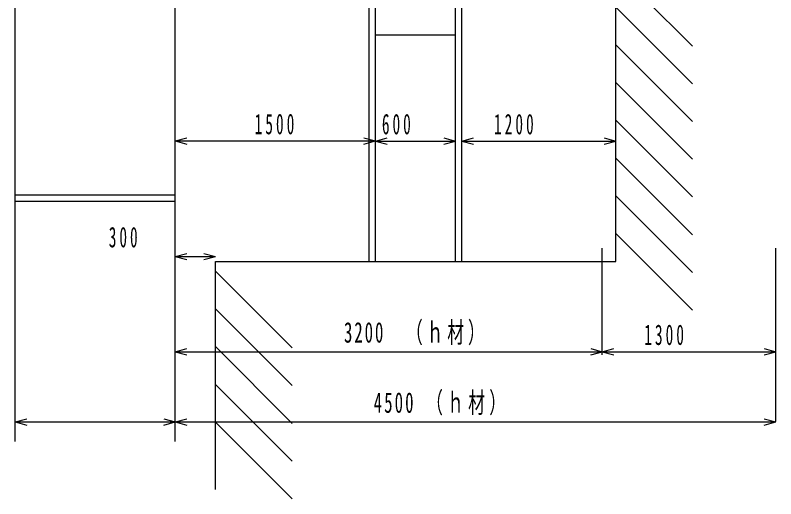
# Model space of a CAD drawing. Units: millimetres, scale not verified. Extents: x -24315 to 20797, y -7730 to 29060.
# Drawn here: x 10598 to 16298, y -4416 to -790 of the extents above; entities that cross this region are included whole.
import ezdxf

# ---------------------------------------------------------------- set-up
doc = ezdxf.new("R2010")
doc.units = ezdxf.units.MM
doc.header["$LTSCALE"] = 10
for name, color, linetype in [('0-0_L-1-1', 4, 'Continuous'), ('0-1_L-1-2', 6, 'Continuous'), ('1-2_NTEXT', 7, 'Continuous')]:
    doc.layers.add(name, color=color, linetype=linetype)
doc.styles.add('ＭＳ ゴシック', font='')
doc.styles.get('ＭＳ ゴシック').set_extended_font_data('MS Gothic')

msp = doc.modelspace()

# ---------------------------------------------------------------- linework, layer by layer
at = {"layer": '0-0_L-1-1'}
for p, q in [((15098.14, -446.57), (15673.11, -1021.54)), ((15098.14, -729.37), (15673.11, -1304.34)), ((15098.14, -1012.17), (15673.11, -1587.14)), ((15098.14, -1295.01), (15673.11, -1869.99)), ((13298.14, -1737.17), (13298.14, -1337.17)), ((15098.14, -1577.85), (15673.11, -2152.83)), ((11798.14, -1733.05), (11885.07, -1709.76)), ((13211.21, -1709.76), (13298.14, -1733.05)), ((11798.14, -1733.05), (13298.14, -1733.05)), ((11798.14, -1733.05), (11885.07, -1756.35)), ((13211.21, -1756.35), (13298.14, -1733.05)), ((13298.14, -1733.32), (13385.07, -1710.03)), ((13298.14, -1733.32), (13898.14, -1733.32)), ((13298.14, -1733.32), (13385.07, -1756.61)), ((13811.21, -1710.03), (13898.14, -1733.32)), ((13811.21, -1756.61), (13898.14, -1733.32)), ((13946.14, -1733.74), (14033.07, -1710.45)), ((13946.14, -1733.74), (15098.14, -1733.74)), ((13946.14, -1733.74), (14033.07, -1757.04)), ((15011.21, -1710.45), (15098.14, -1733.74)), ((15011.21, -1757.04), (15098.14, -1733.74)), ((15098.14, -1860.7), (15673.11, -2435.67)), ((15098.14, -2143.54), (15673.11, -2718.51)), ((15098.14, -2426.38), (15673.11, -3001.36)), ((11798.14, -3337.17), (11798.14, -2537.17)), ((14998.14, -3337.17), (14998.14, -2537.17)), ((16298.14, -3837.17), (16298.14, -2537.17)), ((11798.14, -2599.02), (11885.07, -2575.72)), ((11798.14, -2599.02), (12098.14, -2599.02)), ((11798.14, -2599.02), (11885.07, -2622.31)), ((12011.21, -2575.72), (12098.14, -2599.02)), ((12011.21, -2622.31), (12098.14, -2599.02)), ((12098.14, -2709.23), (12673.11, -3284.2)), ((12098.14, -2992.07), (12673.11, -3567.04)), ((11798.14, -3312.91), (11885.07, -3289.62)), ((12098.14, -3274.91), (12673.11, -3849.88)), ((14911.21, -3289.62), (14998.14, -3312.91)), ((14998.14, -3312.91), (15085.07, -3289.62)), ((16211.21, -3289.62), (16298.14, -3312.91)), ((11798.14, -3312.91), (14998.14, -3312.91)), ((11798.14, -3312.91), (11885.07, -3336.2)), ((14911.21, -3336.2), (14998.14, -3312.91)), ((14998.14, -3312.91), (16298.14, -3312.91)), ((14998.14, -3312.91), (15085.07, -3336.2)), ((16211.21, -3336.2), (16298.14, -3312.91)), ((12098.14, -3557.75), (12673.11, -4132.73)), ((10598.14, -3839.01), (10685.07, -3815.71)), ((11711.21, -3815.71), (11798.14, -3839.01)), ((11798.14, -3839.01), (11885.07, -3815.71)), ((16211.21, -3815.71), (16298.14, -3839.01)), ((10598.14, -3839.01), (11798.14, -3839.01)), ((10598.14, -3839.01), (10685.07, -3862.3)), ((11711.21, -3862.3), (11798.14, -3839.01)), ((11798.14, -3839.01), (16298.14, -3839.01)), ((11798.14, -3839.01), (11885.07, -3862.3)), ((12098.14, -3840.55), (12673.11, -4415.53)), ((16211.21, -3862.3), (16298.14, -3839.01))]:
    msp.add_line(p, q, dxfattribs=at)
at = {"layer": '0-1_L-1-2'}
for p, q in [((13250.14, -2637.17), (13250.14, 3062.83)), ((13298.14, -2637.17), (13298.14, 3062.83)), ((13898.14, -2637.17), (13898.14, 1562.83)), ((13946.14, -2637.17), (13946.14, 1562.83)), ((15098.14, -2637.17), (15098.14, 62.83)), ((10598.14, -2185.17), (10598.14, -437.17)), ((11798.14, -2185.17), (11798.14, -437.17)), ((13298.14, -2637.17), (13298.14, -937.17)), ((13298.14, -937.17), (13898.14, -937.17)), ((13898.14, -2637.17), (13898.14, -937.17)), ((10598.14, -3985.17), (10598.14, -2137.17)), ((10598.14, -2137.17), (11798.14, -2137.17)), ((11798.14, -3985.17), (11798.14, -2137.17)), ((10598.14, -2185.17), (11798.14, -2185.17)), ((12098.14, -2637.17), (15098.14, -2637.17)), ((12098.14, -4345.59), (12098.14, -2637.17))]:
    msp.add_line(p, q, dxfattribs=at)

# ---------------------------------------------------------------- texts
at = {"layer": '1-2_NTEXT', "char_height": 154, "attachment_point": 7, "style": 'ＭＳ ゴシック'}
for s, insert in [('\\T1.39;\\W0.55;1500', (12392.14, -1685.05)), ('\\T1.38;\\W0.55;600', (13346.14, -1685.32)), ('\\T1.39;\\W0.55;1200', (14186.14, -1685.74)), ('\\T1.38;\\W0.55;300', (11299.16, -2532.99)), ('\\T1.23;\\W0.6;3200\u3000（ｈ材）', (13062.14, -3264.91)), ('\\T1.39;\\W0.55;1300', (15312.14, -3264.91)), ('\\T1.25;\\W0.6;4500\\~（ｈ材）', (13284.72, -3791.01))]:
    msp.add_mtext(s, dxfattribs=dict(at, insert=insert))

doc.saveas('drawing.dxf')
